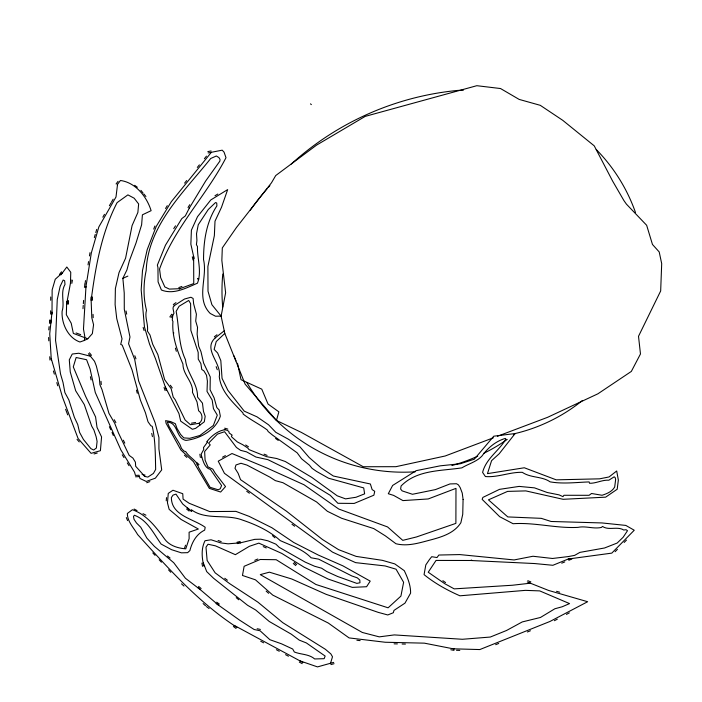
<?xml version="1.0" encoding="UTF-8"?>
<svg xmlns="http://www.w3.org/2000/svg" width="702" height="702" viewBox="0 0 702 702"><rect width="100%" height="100%" fill="white"/><g stroke="black" fill="none" stroke-linecap="round" stroke-linejoin="round"><path stroke-width="1.05" d="M49.535 323.324L49.552 320.024M50.623 314.084L50.641 310.784M50.702 300.272L50.719 296.981M50.913 323.113L50.93 320.033M52.001 314.092L52.141 289.944L55.247 279.256L62.583 272.63M66.69 301.483L66.339 314.733L71.209 323.227L73.359 333.415L87.785 338.768L92.357 333.617L93.568 324.754L91.804 317.725L91.014 297.095M68.006 303.992L68.094 300.693M70.463 283.143L70.762 272.271L66.813 267.006L60.89 274.877M82.985 308.713L83.222 305.423M83.345 303.703L83.591 300.412M85.986 286.39L83.477 329.045L84.802 336.574L84.363 340.444L79.931 342.006C67.989 337.881 61.337 323.464 62.109 311.293C64.917 302.474 60.091 292.752 65.005 284.433L64.637 280.739L63.145 280.037L60.109 286.451L57.257 299.535L55.546 340.4L60.504 373.885L63.04 382.572L64.909 392.629L68.866 399.938L74.368 417.33L77.738 424.552L79.58 432.371L83.441 439.461L90.891 448.631L93.656 450.017L96.376 448.016L97.095 441.409L96.13 436.714L93.91 429.966L91.69 426.132L84.284 404.545L75.667 390.751L70.261 371.981L69.296 359.845L72.262 354.027L78.791 353.246L90.444 356.23M192.611 510.459L191.234 511.17L191.348 509.731C205.914 520.524 226.176 513.688 242.515 520.085C256.046 524.648 269.621 530.931 280.256 540.593C290.988 545.428 302.755 549.166 311.135 557.792L318.62 559.143L351.825 575.947L357.336 577.878L359.819 580.071L359.977 582.757L356.853 583.388L337.548 576.456L326.763 571.542L321.604 568.208L314.61 566.251L305.177 562.1L279.15 547.314L275.904 544.173L267.857 540.803L260.819 539.197L254.765 539.347L239.724 543.006M166.242 500.895L166.523 497.613M497.411 436.275L547.595 417.321L597.911 393.804L631.335 371.419L640.47 353.975L638.513 336.284L660.67 290.953L661.696 263.645L659.204 251.939L652.465 244.454L646.656 225.281L626.43 204.142L623.894 200.544L612.609 181.055L594.243 145.858L562.75 120.332L540.277 105.326L519.164 99.412L500.535 88.54L476.833 85.697L365.198 116.383L316.576 145.112L275.719 175.553L271.498 182.766L236.477 227.474L222.315 247.911L221.85 260.389L225.623 292.778L221.112 316.111L215.523 316.225L210.231 313.469C195.463 298.648 207.757 277.562 203.545 259.643C203.554 240.962 206.362 221.771 216.9 205.87L216.716 202.992L215.523 202.553L208.266 209.512L198.245 224.754L196.516 233.757L196.92 240.417L196.411 244.656L197.464 246.534C197.086 258.661 202.071 271.349 197.455 283.196C186.276 287.943 173.605 294.98 161.39 289.996L158.082 281.879L157.959 267.646L157.362 265.119L165.453 245.209L181.809 218.594L185.328 215.926L189.338 208.038M48.763 329.896L49.105 326.614M52.009 312.188L49.737 333.748L51.307 359.95M117.55 184.293L115.997 196.981L98.85 226.913L91.348 252.878L85.793 287.618M91.137 300.333C95.525 266.918 101.5 232.862 117.085 202.641L127.896 194.875L134.143 198.192L138.636 203.957L137.873 212.46L132.081 225.588L125.579 258.204L119.007 272.639L115.382 288.557L115.11 304.607L116.743 318.594L122.034 338.847L120.7 344.392L122.201 345.103L132.046 369.919L140.374 400.061L145.454 412.811L148.008 421.762L150.798 425.684L152.255 426.395C155.493 440.47 155.291 454.949 155.66 469.41L153.413 473.438L147.868 477.088L144.349 476.36M84.433 287.408L84.951 284.143M84.995 283.854L85.521 280.598M88.04 264.873L88.557 261.618M89.47 255.923L89.988 252.659M66.629 303.948L71.069 279.896M67.98 304.203L68.577 300.956M71.823 283.389L72.42 280.151M493.313 437.82L445.173 455.993L395.928 466.69L363.276 466.742L301.298 432.379L276.448 420.454L278.87 411.846L268.024 404.027L261.767 389.154L241.014 379.685L237.495 363.206M94.331 237.601L95.244 234.433M95.788 232.564L96.7 229.396M198.49 279.65L198.701 278.94L197.701 278.817L198.701 278.94M330.519 663.267L332.494 656.782L330.844 653.904L325.333 649.253L282.748 622.648L257.915 602.158L229.659 583.643L215.145 572.832L207.134 560.459L205.993 547.183L208.003 544.234L215.409 545.831L235.372 554.677L249.342 546.314L258.836 543.129L281.835 553.439L304.019 567.137L328.159 579.053L352.307 587.381L366.576 586.732L370.217 581.124L342.892 565.847L318.26 555.036L293.726 542.479L271.876 527.728L249.201 516.391L235.916 511.372L209.749 511.582L189.163 503.264L183.09 499.14L182.757 493.708L172.973 490.25L168.261 493.401L167.462 502.878L169.156 509.362L181.107 519.471L198.35 529.01L189.101 532.195L189.128 538.671L185.767 548.832C177.904 548.253 169.445 545.717 164.645 539.057C156.063 527.158 146.771 514.777 132.406 509.713L127.343 513.478C127.316 521.656 133.845 527.834 137.61 534.538C168.103 568.111 198.517 602.43 236.864 627.334M184.486 548.332L185.521 545.2M172.85 314.979L172.262 319.98L172.938 321.49C171.762 336.126 177.211 350.693 182.915 363.978C182.985 374.122 191.672 380.44 192.585 390.075L192.471 392.383L197.016 401.895L198.613 410.767C202.729 413.443 203.387 420.437 199.096 423.271L190.496 424.745L185.117 420.007L175.202 399.71L173.192 397.06L171.165 388.724L164.628 379.633L157.836 354.519L152.711 344.27L150.009 335.029L147.446 331.133C148.464 324.201 144.419 317.164 146.507 310.354C143.182 297.376 143.34 283.705 146.183 270.507C148.148 225.123 184.187 191.804 210.705 158.503L216.356 155.984L218.954 157.625L220.016 159.407L219.884 161.1L205.651 181.028L189.207 208.248M153.703 229.089L154.896 226.009M51.228 358.555L62.478 397.121L78.089 438.522L91.084 453.343L100.412 450.71L101.571 436.916L97.016 427.378L95.577 416.927L85.644 396.402L73.289 366.883L76.149 357.511L86.592 359.722L90.093 369.033L95.288 392.515L120.937 450.043L134.547 472.2L135.468 475.412L139.04 475.254L139.961 478.466L146.244 481.449L155.379 478.159L161.706 469.884L158.924 448.876L158.933 437.53L155.089 422.692L138.619 380.923L134.67 359.31L128.571 343.752L129.975 337.013L124.289 309.257L124.236 293.032L122.868 278.325L126.939 269.893L129.352 260.916L136.021 242.997L141.62 224.807L142.409 214.812L151.114 210.679C146.797 196.709 135.626 182.538 120.454 180.484L117.181 184.775M102.834 217.19L104.475 214.321M109.398 205.739L111.03 202.878M111.486 202.079L113.127 199.219M188.031 207.538L189.733 204.712M165.549 208.503L167.269 205.686M173.736 228.606L175.518 225.833M169.858 316.927L171.718 314.206M170.99 317.708L173.982 313.329L173.025 308.626L173.236 306.958L174.623 305.309M59.503 274.438L61.486 271.797M116.084 183.942L118.085 181.318M184.591 183.134L186.662 180.572M197.315 167.436L199.386 164.873M204.396 158.696L206.467 156.134M211.346 152.308L171.323 201.693L156.177 226.509L147.192 249.684L142.506 270.463L141.172 289.803L144.463 327.018L149.544 344.129L155.423 358.52L166.435 390.163M215.619 337.565C202.097 349.175 222.016 362.978 219.27 376.597C220.963 391.979 232.959 402.281 243.006 413.022L243.155 414.048C250.711 419.963 259.635 424.333 267.33 430.01L268.155 431.528L272.622 435.17L297.192 452.851L301.579 458.801L309.45 465.145L312.048 468.313L316.409 471.349L328.554 478.22L363.706 487.916L364.619 493.839L356.019 497.262L345.551 498.868L337.206 495.805L311.741 477.36L285.31 461.521L276.816 458.538L266.576 456.651L249.078 449.64L247.674 447.937L242.76 444.708L237.337 441.935L231.906 437.127L231.388 436.232L232.151 435.161L229.124 432.923L228.913 431.546L227.43 430.414L224.263 429.492M615.11 551.711L617.418 549.35M624.175 542.453L626.482 540.101M194.094 258.529L190.856 244.156L191.4 230.177L197.499 216.707L210.793 199.947L227.667 189.601L221.525 207.222L215.005 221.191L214.364 235.618L207.889 266.506L208.011 291.225L211.907 304.721L221.112 316.111L224.807 333.424L216.234 341.541L214.136 349.412L217.638 353.009L220.823 360.626L222.043 378.317L227.825 390.233L244.243 411.153L257.011 416.839L268.568 424.789L275.816 432.327L288.259 439.136L299.956 446.849L309.178 457.511L321.2 467.944L333.38 476.026L370.375 483.985L372.13 489.592L374.736 491.303L373.876 495.191L354.177 503.431L337.899 503.29L330.291 495.358L288.522 469.735L267.874 459.652L255.976 457.055L246.542 451.86L240.637 450.359L236.434 447.464L224.579 431.712L217.488 434.099L208.626 443.076L210.231 444.928L204.633 451.5L205.089 460.117L207.941 466.865L212.829 469.19L215.277 473.306L225.526 486.574L220.63 492.041L209.319 488.346L193.383 461.591L180.888 449.991L166.093 423.297L165.619 420.638L170.674 421.577L175.325 423.683L176.992 428.387L180.616 434.468L183.792 437.89L189.777 438.311L199.842 435.521L213.347 425.465L217.295 415.145L213.452 408.687L212.171 400.061L207.02 391.418L207.406 381.151L206.52 375.254L203.913 370.884L201.764 369.48L200.86 363.539L198.254 359.161L198.183 352.351L190.856 330.344L190.611 303.65L188.715 300.456L179.124 306.239L176.149 311.346C179.177 327.395 178.501 344.849 185.495 359.74C186.802 373.28 197.788 383.231 197.552 397.051L202.466 403.167L203.466 411.381L205.177 416.304L204.308 421.805L195.639 428.343L192.383 429.282L180.704 421.156L178.957 413.601L165.347 387.048M214.373 336.793L216.971 334.757M215.224 337.873L224.254 330.817M173.297 304.571L175.965 302.632M174.105 305.686L184.503 299.034L190.891 297.262L193.103 298.438L193.638 303.834L196.402 314.189L195.7 321.06L197.534 327.351L197.13 334.213L198.692 346.27L200.974 351.649L203.598 363.013L210.267 376.948L210.091 389.794L214.092 397.823L216.839 407.564L219.129 409.986L220.34 416.128C215.988 430.142 199.78 438.829 185.951 440.408C175.597 438.46 178.405 422.306 167.33 422.148L169.156 426.605L180.002 444.656L181.52 448.49L183.924 451.026L185.749 451.623C189.049 457.142 195.849 459.933 198.333 466.084L198.131 466.751L210.091 487.302L218.138 489.777L220.217 488.811L221.595 485.565L210.424 469.445C204.712 468.05 203.378 461.486 201.658 456.739M214.979 195.761L217.795 194.042M222.525 457.213L225.403 455.616M554.404 620.708L557.327 619.173M566.435 614.399L569.357 612.864M84.363 340.444L87.785 338.768M122.868 278.325L127.878 276.097M254.765 560.31L257.81 559.029M569.822 558.38L552.886 565.285L534.608 563.548L470.796 560.494L436.056 560.424L428.229 572.227L444.778 583.704L454.194 588.873L512.46 585.24L530.352 583.195M561.732 563.162L564.785 561.916M568.813 560.275L571.867 559.029M495.665 644.69L498.727 643.471M527.386 631.993L530.44 630.765M178.834 287.574L181.932 286.434M179.308 288.864L193.752 283.564L193.638 256.502M146.709 482.748L149.816 481.625M94.05 453.931L97.245 453.036M333.696 662.381L317.497 666.9L299.965 660.872M330.888 664.592L334.064 663.706M236.995 542.251L240.207 541.47M237.32 543.594L238.513 543.304M225.026 429.721C217.436 430.791 211.346 436.17 206.73 441.76L207.529 442.049L203.483 447.586L203.764 449.456L201.237 454.018L201.737 457.283M207.845 151.588L211.083 150.956M208.108 152.939L222.201 150.167L224.07 152.167L225.991 157.696C206.098 196.156 174.052 227.896 159.556 269.077L160.644 277.606L164.83 286.942L169.357 289.101L179.756 288.697M191.374 423.192L195.604 422.472M568.295 559.003L611.793 553.123L634.239 530.229L625.824 525.421L602.018 522.946L551.105 521.481L541.26 518.339L507.809 516.926L488.452 499.842L507.581 491.391L525.824 490.9L563.092 499.306L605.65 497.156L617.19 489.25L618.348 480.054L616.698 470.998L609.055 476.948L599.569 478.834L556.212 479.843L524.315 467.769L487.469 473.631L491.576 460.661L499.219 453.738L515.136 433.546A170.314 169.603 40.4 0 0 582.397 400.509M240.532 542.813L228.08 543.822L220.753 542.9L211.056 539.794L205.019 540.742C201.035 548.604 201.781 557.809 203.887 566.102M135.53 476.79L138.829 476.64M463.425 90.163L457.976 90.4A288.689 288.689 0 0 0 291.269 164.04M394.085 643.831L397.385 643.909M402.114 644.015L405.414 644.094M453.211 648.815L479.808 649.561L550.052 621.428L587.653 601.719L548.543 590.426L527.29 581.976M456.493 650.289L459.792 650.377M356.879 640.242L360.152 640.628M454.291 649.025L424.368 643.155L385.214 642.251L349.096 637.916L328.317 623.06L272.736 595.085L255.458 579.826L242.471 575.464L244.129 566.295L260.258 559.485L276.193 559.713L315.891 584.468L388.101 607.809L400.921 596.112L403.615 582.3L396.051 569.199L385.082 565.935L355.589 562.635L332.511 552.123L224.438 473.323L218.234 461.179L231.993 453.527L266.699 467.892L304.063 484.792L338.733 509.02L387.565 526.939L402.764 540.356L416.47 536.96L455.888 523.376L455.984 488.364L428.211 498.947L402.939 500.596L393.629 495.401L388.303 493.725L392.629 485.459L416.189 470.656L440.224 465.83L460.398 463.741L474.28 459.213L493.778 436.196L515.136 433.546A181.274 181.274 0 0 1 513.408 434.889M450.789 649.745L454.018 650.377M142.085 474.482L145.103 475.105M257.143 628.738L260.372 629.422M224.649 428.176L227.817 429.089M556.51 591.295L559.687 592.207M218.094 540.505L221.209 541.593M76.106 332.959L80.677 334.661M527.799 580.703L530.861 581.914M264.04 454.133L267.093 455.379M263.241 546.604L266.251 547.955M134.117 509.047L137.039 510.573M143.015 513.671L145.937 515.189M234.214 625.377L302.869 662.442M260.714 641.251L263.619 642.821M276.36 649.692L279.264 651.263M285.547 654.659L288.452 656.221M299.315 662.091L302.211 663.653M245.674 444.98L248.429 446.788M442.857 580.694L445.568 582.572M216.707 602.193L219.393 604.106M216.093 603.448L239.443 620.041L254.124 629.501L260.082 630.765L269.893 639.715L281.441 643.787L292.708 649.025L294.331 651.982C300.974 654.685 308.889 653.931 314.671 658.95L324.148 658.695L325.149 656.063L306.37 642.944L299.245 640.119L291.348 634.213L269.27 621.489L255.642 609.977L247.587 605.299L213.566 578.255L206.704 571.612L203.29 562.855M275.579 438.469L278.255 440.4M246.718 491.268L249.385 493.216M291.988 524.28L294.647 526.219M134.696 185.319L137.355 187.267M206.441 606.589L209.099 608.546M233.397 626.482L236.047 628.439M224.754 578.272L227.404 580.247M200.228 589.592L185.425 578.255L173.754 562.75L154.431 546.419L146.876 538.127L140.742 527.237L136.486 523.008L134.003 519.287L133.494 516.505L134.354 515.242C147.341 519.936 153.624 533.511 161.1 544.05L171.586 549.692L181.388 552.834L187.645 552.658L189.882 550.596C192.076 542.032 196.411 534.117 204.659 530.115L205.203 527.29C193.41 518.717 171.341 515.716 171.376 497.56L172.999 495.112L175.983 494.138L182.722 504.018L189.803 509.863M167.524 556.01L170.103 558.072M186.556 508.968L189.101 511.065M236.241 597.674L238.777 599.78M144.823 476.456L135.679 466.286L135.389 462.127L132.915 458.073L129.186 455.396L118.471 432.976L114.689 423.262L108.95 413.355L101.992 389.575L99.912 384.705L99.324 377.966L96.332 365.979L94.524 361.276L88.373 353.668M294.164 562.416L296.674 564.557M293.278 563.469L295.788 565.601M198.613 586.407L201.123 588.548M197.718 587.46L218.594 605.229M187.434 507.906L191.234 511.17M272.446 535.644L274.938 537.802M310.486 103.852L311.355 104.624M266.172 591.128L268.647 593.304M181.528 583.853L183.968 586.082M203.124 603.571L205.554 605.791M196.595 462.346L199.008 464.584M196.867 464.47L197.473 465.031M184.442 455.177L186.855 457.414M152.79 552.913L155.037 555.335M159.187 559.801L161.434 562.223M168.533 569.866L170.779 572.279M77.053 439.426L79.229 441.909M276.448 420.454L245.121 384.152L224.807 333.424M140.918 190.356L142.997 192.918M143.849 193.954L145.928 196.507M89.444 352.799L91.514 355.361M170.358 385.24L172.28 387.916M122.262 454.799L124 457.599M127.299 462.916L129.036 465.716M114.224 419.717L115.883 422.569M199.096 423.271L199.973 425.07M123.385 440.198L124.78 443.181M109.398 426.711L110.767 429.712M112.03 432.467L113.312 435.503M126.316 517.576L127.597 520.612M65.593 409.275L67.699 414.882M134.81 355.738L135.96 358.836M216.146 366.637L217.278 369.735M164.049 387.495L165.137 390.61M143.138 327.413L144.085 330.572M53.413 370.981L54.344 374.14M56.809 382.625L57.739 385.793M175.412 348.122L176.325 351.298M136.486 390.093L137.276 393.295M192.295 256.8L193.024 260.021M90.382 376.72L91.093 379.94M151.746 433.406L152.422 436.635M126.044 310.968L126.702 314.198M201.93 563.109L202.536 566.347M199.877 454.229L200.377 457.485M101 381.3L101.281 384.591M48.587 337.522L48.78 340.821M49.737 356.739L49.939 360.029M92.392 296.981L92.515 300.28M93.059 314.373L93.182 317.673M507.23 439.417A181.274 181.274 0 0 1 483.643 453.395M477.72 456.195A181.274 181.274 0 0 1 451.921 465.54M415.233 471.797A181.274 181.274 0 0 1 246.85 382.555M236.056 360.951A181.274 181.274 0 0 1 234.029 355.896M222.683 306.888A181.274 181.274 0 0 1 222.771 274.043M250.281 210.152A288.689 288.689 0 0 1 267.032 188.856M268.462 187.215A288.689 288.689 0 0 1 269.901 185.591M596.252 149.526A170.314 169.603 40.4 0 1 635.459 212.408M472.016 560.433A1.65 1.65 0 0 1 471.279 560.012M173.675 333.441A1.65 1.65 0 0 1 173.675 332.59M463.083 499.429L462.741 514.25L460.872 522.727C454.361 532.932 442.716 536.661 431.651 539.654C420.042 542.637 408.002 546.814 395.946 543.734L385.345 535.854L373.754 528.588L341.62 518.269L327.378 511.293L316.602 501.965L282.95 482.722L275.307 480.616L269.91 477.149L246.955 465.093L240.979 463.276L235.977 464.961L234.994 468.304L238.127 473.297L240.549 479.668L286.46 511.188L322.42 539.469L338.548 549.64L356.168 556.396L382.414 560.354L394.778 563.899L404.291 570.673C407.616 577.772 410.714 585.126 410.609 593.102L404.975 603.141L393.954 610.424L393.348 612.723L387.776 614.961L378.202 612.363L326.07 594.304L291.734 578.992L269.401 572.174L260.275 574.631L362.293 632.458L379.264 636.863L394.305 634.915L462.399 639.276L490.303 637.047L506.519 630.493L522.235 621.937L540.452 617.47L554.878 608.757L562.179 606.774L569.541 603.597L539.689 590.891L525.394 590.364L459.933 595.805C447.209 590.242 434.871 583.397 424.061 574.622L425.816 564.899L429.448 559.547L431.704 556.704L437.013 557.537L438.864 555.036L459.801 554.58L514.083 559.942L532.976 556.256L552.5 558.476L568.172 556.589L574.666 555.37L579.87 552.395L604.536 547.99L617.163 543.05L623.165 537.232L627.491 530.712L626.044 529.694L623.771 530.028C617.356 525.965 608.774 530.791 602.518 526.447L601.386 527.439C593.471 529.22 585.661 525.666 577.957 527.377C556.186 528.518 534.722 522.227 513.083 523.718L499.684 516.698L482.142 499.359L482.888 497.402L499.517 489.347L519.138 486.407L534.476 487.855L547.218 492.497L559.02 494.857L562.978 496.639L563.925 495.279L589.066 495.305L591.549 493.497L602.035 495.261C606.844 493.769 612.179 491.593 614.689 486.995L615.628 479.659L615.268 477.764L614.197 476.807L608.845 480.203C602.184 479.72 596.288 483.467 589.531 483.266L589.127 481.923C576.193 482.362 562.899 484.143 550.105 481.853C542.067 476.14 530.773 478.132 522.297 472.332C509.81 471.946 497.92 477.606 485.415 476.544L482.599 472.42C486.056 458.45 499.104 450.842 505.923 439.092L505.352 438.399C495.709 441.198 487.697 447.99 481.941 456.072C476.491 461.881 468.506 463.759 461.881 467.848C441.163 471.06 416.891 469.682 401.088 485.995L400.623 489.031L402.132 490.882L412.46 494.278L435.459 489.592L449.982 483.932L456.537 483.739L458.432 484.898L460.187 487.636L462.241 493.076L463.083 499.429"/></g></svg>
